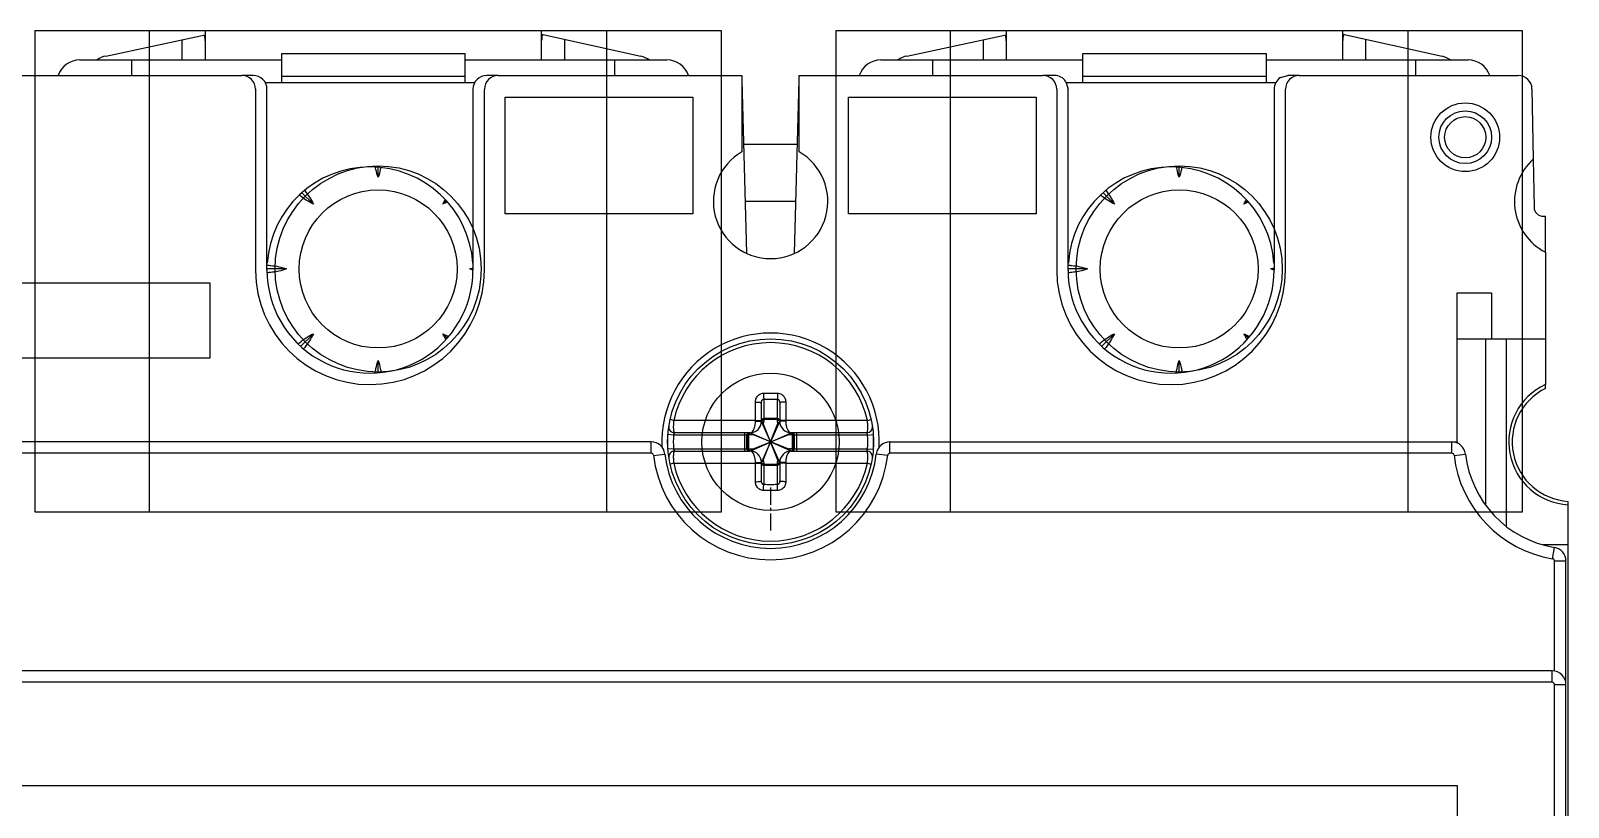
# Model space of a CAD drawing. Extents: x 0 to 607, y 0 to 244.
# Drawn here: x 212.1 to 279.2, y 170.1 to 204 of the extents above; entities that cross this region are included whole.
import ezdxf

# ---------------------------------------------------------------- set-up
doc = ezdxf.new("R2010")
doc.units = 0
doc.linetypes.add('AXES2', pattern=[1.125, 0.75, -0.125, 0.125, -0.125])
doc.layers.add('AXE', color=80, linetype='AXES2')

# ---------------------------------------------------------------- blocks, each defined once
blk = doc.blocks.new('grfgd')
for p, q in [((61468.977, -3247.981), (61473.317, -3247.052)), ((61473.317, -3246.878), (61473.317, -3248.153)), ((61488.017, -3246.878), (61473.317, -3246.878)), ((61488.017, -3248.153), (61488.017, -3246.878)), ((61488.017, -3247.031), (61492.358, -3247.992)), ((61503.977, -3247.981), (61508.317, -3247.052)), ((61508.317, -3246.878), (61508.317, -3248.153)), ((61523.017, -3246.878), (61508.317, -3246.878)), ((61523.017, -3248.153), (61523.017, -3246.878)), ((61523.017, -3247.031), (61527.358, -3247.992)), ((61472.317, -3248.153), (61472.317, -3247.266)), ((61489.017, -3247.252), (61489.017, -3248.153)), ((61507.317, -3248.153), (61507.317, -3247.266)), ((61524.017, -3247.252), (61524.017, -3248.153)), ((61467.842, -3248.153), (61476.667, -3248.153)), ((61470.116, -3248.828), (61470.116, -3248.153)), ((61476.667, -3249.137), (61476.667, -3247.878)), ((61476.667, -3247.878), (61484.667, -3247.878)), ((61484.667, -3247.878), (61484.667, -3249.137)), ((61484.667, -3248.153), (61493.492, -3248.153)), ((61491.217, -3248.828), (61491.217, -3248.153)), ((61502.842, -3248.153), (61511.667, -3248.153)), ((61505.116, -3248.828), (61505.116, -3248.153)), ((61511.667, -3249.137), (61511.667, -3247.878)), ((61511.667, -3247.878), (61519.667, -3247.878)), ((61519.667, -3247.878), (61519.667, -3249.137)), ((61519.667, -3248.153), (61528.492, -3248.153)), ((61526.217, -3248.828), (61526.217, -3248.153)), ((61464.27, -3248.828), (61474.92, -3248.828)), ((61475.418, -3248.828), (61474.92, -3248.828)), ((61475.941, -3249.137), (61485.094, -3249.137)), ((61484.667, -3248.878), (61476.667, -3248.878)), ((61486.12, -3248.828), (61485.618, -3248.828)), ((61486.12, -3248.828), (61496.77, -3248.828)), ((61496.77, -3248.828), (61496.77, -3252.163)), ((61496.77, -3249.051), (61496.968, -3256.595)), ((61499.072, -3256.596), (61499.27, -3249.037)), ((61499.27, -3252.163), (61499.27, -3248.828)), ((61499.27, -3248.828), (61509.92, -3248.828)), ((61510.418, -3248.828), (61509.92, -3248.828)), ((61510.923, -3249.104), (61511.018, -3249.428)), ((61510.932, -3249.137), (61520.095, -3249.137)), ((61519.667, -3248.878), (61511.667, -3248.878)), ((61520.294, -3248.923), (61520.618, -3248.828)), ((61521.12, -3248.828), (61520.618, -3248.828)), ((61521.12, -3248.828), (61530.686, -3248.828)), ((61475.518, -3249.419), (61475.518, -3257.34)), ((61476.018, -3257.328), (61476.018, -3249.428)), ((61485.018, -3249.428), (61485.018, -3257.328)), ((61485.518, -3257.311), (61485.518, -3249.438)), ((61486.42, -3254.879), (61486.42, -3249.779)), ((61486.42, -3249.779), (61494.62, -3249.779)), ((61494.62, -3249.779), (61494.62, -3254.879)), ((61501.42, -3254.879), (61501.42, -3249.779)), ((61501.42, -3249.779), (61509.62, -3249.779)), ((61509.62, -3249.779), (61509.62, -3254.879)), ((61510.52, -3249.428), (61510.52, -3257.329)), ((61511.018, -3257.328), (61511.018, -3249.428)), ((61520.018, -3249.428), (61520.018, -3257.328)), ((61520.52, -3257.329), (61520.52, -3249.428)), ((61531.286, -3249.418), (61531.339, -3252.479)), ((61496.843, -3251.828), (61499.197, -3251.828)), ((61531.339, -3252.479), (61531.376, -3254.585)), ((61480.873, -3253.276), (61480.873, -3252.839)), ((61515.873, -3253.276), (61515.873, -3252.839)), ((61478.043, -3254.448), (61477.544, -3253.949)), ((61483.703, -3254.448), (61483.851, -3254.301)), ((61499.131, -3254.328), (61496.908, -3254.328)), ((61513.043, -3254.448), (61512.544, -3253.949)), ((61518.703, -3254.448), (61518.851, -3254.301)), ((61494.62, -3254.879), (61486.42, -3254.879)), ((61509.62, -3254.879), (61501.42, -3254.879)), ((61531.776, -3254.979), (61531.87, -3254.979)), ((61531.87, -3256.547), (61531.87, -3254.979)), ((61531.87, -3256.547), (61531.87, -3262.33)), ((61452.52, -3257.879), (61473.52, -3257.879)), ((61473.52, -3257.879), (61473.52, -3261.179)), ((61476.871, -3257.278), (61476.018, -3257.278)), ((61484.876, -3257.278), (61485.018, -3257.278)), ((61511.871, -3257.278), (61511.018, -3257.278)), ((61519.876, -3257.278), (61520.018, -3257.278)), ((61528.02, -3264.828), (61528.02, -3258.328)), ((61528.02, -3258.328), (61529.52, -3258.328)), ((61529.52, -3258.328), (61529.52, -3260.328)), ((61478.043, -3260.108), (61477.495, -3260.656)), ((61483.894, -3260.299), (61483.703, -3260.108)), ((61513.043, -3260.108), (61512.495, -3260.656)), ((61518.894, -3260.299), (61518.703, -3260.108)), ((61528.02, -3260.328), (61531.87, -3260.328)), ((61529.27, -3267.611), (61529.27, -3260.328)), ((61530.171, -3268.526), (61530.171, -3260.328)), ((61473.52, -3261.179), (61452.52, -3261.179)), ((61480.873, -3261.808), (61480.873, -3261.28)), ((61515.873, -3261.808), (61515.873, -3261.28)), ((61531.87, -3262.499), (61531.87, -3262.33)), ((61497.62, -3263.929), (61497.62, -3263.125)), ((61497.72, -3262.963), (61497.72, -3263.885)), ((61498.32, -3263.885), (61498.32, -3262.963)), ((61498.42, -3263.125), (61498.42, -3263.929)), ((61493.789, -3263.893), (61493.626, -3263.857)), ((61497.357, -3263.929), (61497.62, -3263.929)), ((61498.32, -3263.814), (61497.72, -3263.814)), ((61498.32, -3263.856), (61497.72, -3263.856)), ((61498.683, -3263.929), (61498.42, -3263.929)), ((61502.251, -3263.893), (61502.414, -3263.857)), ((61493.531, -3265.147), (61493.531, -3264.512)), ((61493.781, -3264.529), (61493.531, -3264.512)), ((61497.075, -3264.529), (61493.781, -3264.529)), ((61497.12, -3264.429), (61493.82, -3264.429)), ((61496.89, -3265.229), (61496.89, -3264.429)), ((61496.986, -3265.129), (61496.986, -3264.529)), ((61497.008, -3264.529), (61497.008, -3265.129)), ((61497.06, -3264.529), (61497.06, -3265.129)), ((61497.153, -3265.215), (61498.887, -3264.444)), ((61498.887, -3265.215), (61497.153, -3264.444)), ((61497.223, -3265.148), (61498.816, -3264.511)), ((61498.816, -3265.148), (61497.224, -3264.511)), ((61497.635, -3265.697), (61498.405, -3263.962)), ((61498.405, -3265.697), (61497.635, -3263.962)), ((61497.701, -3265.626), (61498.339, -3264.033)), ((61498.339, -3265.626), (61497.701, -3264.033)), ((61502.22, -3264.429), (61498.92, -3264.429)), ((61502.259, -3264.529), (61498.965, -3264.529)), ((61498.98, -3265.129), (61498.98, -3264.529)), ((61499.032, -3265.129), (61499.032, -3264.529)), ((61499.054, -3264.529), (61499.054, -3265.129)), ((61499.15, -3264.429), (61499.15, -3265.229)), ((61502.259, -3264.529), (61502.509, -3264.512)), ((61502.509, -3264.512), (61502.509, -3265.147)), ((61492.804, -3264.828), (61433.02, -3264.828)), ((61492.804, -3265.328), (61492.804, -3264.828)), ((61493.781, -3265.129), (61493.531, -3265.147)), ((61493.781, -3265.129), (61497.075, -3265.129)), ((61493.82, -3265.229), (61497.12, -3265.229)), ((61498.92, -3265.229), (61502.22, -3265.229)), ((61498.965, -3265.129), (61502.259, -3265.129)), ((61502.259, -3265.129), (61502.509, -3265.147)), ((61503.236, -3265.328), (61503.236, -3264.828)), ((61503.236, -3264.828), (61528.02, -3264.828)), ((61527.784, -3265.328), (61527.784, -3264.828)), ((61528.02, -3264.828), (61528.02, -3264.877)), ((61492.804, -3265.328), (61433.256, -3265.328)), ((61492.904, -3265.417), (61493.4, -3265.36)), ((61493.789, -3265.765), (61493.626, -3265.801)), ((61497.357, -3265.729), (61497.62, -3265.729)), ((61497.62, -3266.533), (61497.62, -3265.729)), ((61497.72, -3265.774), (61497.72, -3266.696)), ((61497.72, -3265.802), (61498.32, -3265.802)), ((61497.72, -3265.844), (61498.32, -3265.844)), ((61498.32, -3266.696), (61498.32, -3265.774)), ((61498.42, -3265.729), (61498.42, -3266.533)), ((61498.683, -3265.729), (61498.42, -3265.729)), ((61502.251, -3265.765), (61502.414, -3265.801)), ((61503.136, -3265.417), (61502.64, -3265.36)), ((61527.784, -3265.328), (61503.236, -3265.328)), ((61527.884, -3265.417), (61528.38, -3265.36)), ((61532.87, -3267.574), (61532.87, -3267.426)), ((61532.87, -3356.228), (61532.87, -3267.574)), ((61532.87, -3269.328), (61531.776, -3269.328)), ((61532.186, -3269.931), (61532.267, -3269.437)), ((61532.27, -3270.029), (61532.77, -3270.029)), ((61532.27, -3274.837), (61532.27, -3270.029)), ((61532.77, -3356.228), (61532.77, -3270.029)), ((61532.17, -3274.828), (61428.87, -3274.828)), ((61532.17, -3275.328), (61428.87, -3275.328)), ((61532.17, -3275.328), (61532.17, -3274.828)), ((61532.27, -3275.428), (61532.77, -3275.428)), ((61532.27, -3306.528), (61532.27, -3275.428))]:
    blk.add_line(p, q)
for centre, radius in [((61528.37, -3251.528), 1.5), ((61528.37, -3251.528), 1.15), ((61528.37, -3251.528), 0.9), ((61480.873, -3257.278), 3.45), ((61515.873, -3257.278), 3.45), ((61498.02, -3264.829), 4.5)]:
    blk.add_circle(centre, radius)
for centre, radius, start, end in [((61467.842, -3249.153), 1, 90.0002, 161.02391), ((61469.192, -3248.958), 1, 102.43176, 126.38253), ((61492.142, -3248.969), 1, 54.67389, 77.51092), ((61493.492, -3249.153), 1, 18.98049, 90), ((61502.842, -3249.153), 1, 90.0002, 161.02391), ((61504.192, -3248.958), 1, 102.43176, 126.38253), ((61527.142, -3248.969), 1, 54.67389, 77.51092), ((61528.492, -3249.153), 1, 18.97416, 90), ((61474.92, -3249.428), 0.6, 359.98114, 89.98331), ((61475.418, -3249.428), 0.6, 0, 90.00824), ((61485.618, -3249.428), 0.6, 90.0054, 180.00013), ((61486.12, -3249.428), 0.6, 89.99982, 179.96993), ((61509.92, -3249.428), 0.6, 0.00071, 89.98913), ((61510.418, -3249.428), 0.6, 32.70312, 90.00994), ((61520.618, -3249.428), 0.6, 122.70424, 180.00015), ((61521.12, -3249.428), 0.6, 90.00249, 179.99879), ((61530.686, -3249.428), 0.6, 1.00019, 90.00276), ((61498.02, -3254.328), 2.5, 120.00058, 59.99937), ((61533.022, -3254.328), 2.5, 132.30668, 242.56785), ((61480.52, -3257.323), 4.5, 3.74006, 176.26125), ((61515.52, -3257.323), 4.5, 3.74006, 176.26125), ((61531.776, -3254.579), 0.4, 180.75189, 270), ((61480.516, -3257.329), 4.999, 180.13164, 0), ((61480.518, -3257.328), 4.5, 179.99616, 359.99999), ((61515.52, -3257.329), 5, 180.00016, 359.99973), ((61515.518, -3257.328), 4.5, 179.99616, 359.99997), ((61498.02, -3264.829), 4.75, 357.13354, 182.86632), ((61498.02, -3264.829), 4.333, 12.47309, 167.52691), ((61533.02, -3264.828), 2.75, 114.71988, 266.87335), ((61533.02, -3264.831), 2.6, 116.25857, 266.68633), ((61497.12, -3263.929), 0.5, 270, 0), ((61498.92, -3263.929), 0.5, 180, 270), ((61493.82, -3264.179), 0.25, 171.20259, 270), ((61498.02, -3264.829), 4.25, 175.95223, 184.04777), ((61502.22, -3264.179), 0.25, 269.99996, 8.79727), ((61498.02, -3264.829), 4.25, 355.95223, 4.04777), ((61492.804, -3265.428), 0.6, 6.56243, 90), ((61493.82, -3265.479), 0.25, 89.99996, 188.79727), ((61497.12, -3265.729), 0.5, 0, 90), ((61498.92, -3265.729), 0.5, 90, 180), ((61502.22, -3265.479), 0.25, 351.20259, 90), ((61503.236, -3265.428), 0.6, 90, 173.43757), ((61527.784, -3265.428), 0.6, 6.53741, 90), ((61492.804, -3265.428), 0.1, 6.56243, 90), ((61498.02, -3264.828), 5.15, 186.56243, 353.43757), ((61498.02, -3264.828), 4.65, 186.56243, 353.43757), ((61498.02, -3264.829), 4.333, 192.47309, 347.52691), ((61503.236, -3265.428), 0.1, 90, 173.43757), ((61527.784, -3265.428), 0.1, 6.53741, 90), ((61533.02, -3264.828), 5.17, 186.53741, 260.7182), ((61533.02, -3264.828), 4.67, 186.53741, 260.7182), ((61532.17, -3270.029), 0.1, 0, 80.7182), ((61532.17, -3270.029), 0.6, 0, 80.7182), ((61532.17, -3275.428), 0.6, 0, 90), ((61532.17, -3275.428), 0.1, 0, 90)]:
    blk.add_arc(centre, radius, start, end)
for points, knots in [([(61473.316, -3247.315), (61473.315, -3247.301), (61473.314, -3247.246), (61473.308, -3247.16), (61473.294, -3247.088), (61473.282, -3247.059)], [0, 0, 0, 0, 0.0438197, 0.1644144, 0.2594884, 0.2594884, 0.2594884, 0.2594884]), ([(61488.059, -3247.04), (61488.045, -3247.069), (61488.027, -3247.141), (61488.021, -3247.228), (61488.019, -3247.284), (61488.018, -3247.299)], [0, 0, 0, 0, 0.0961682, 0.2178848, 0.2637484, 0.2637484, 0.2637484, 0.2637484]), ([(61508.316, -3247.315), (61508.315, -3247.301), (61508.314, -3247.246), (61508.308, -3247.16), (61508.294, -3247.088), (61508.282, -3247.059)], [0, 0, 0, 0, 0.0438197, 0.1644144, 0.2594884, 0.2594884, 0.2594884, 0.2594884]), ([(61523.059, -3247.04), (61523.045, -3247.069), (61523.027, -3247.141), (61523.021, -3247.228), (61523.019, -3247.284), (61523.018, -3247.299)], [0, 0, 0, 0, 0.0961682, 0.2178848, 0.2637484, 0.2637484, 0.2637484, 0.2637484]), ([(61480.873, -3253.276), (61480.834, -3253.166), (61480.792, -3253.017), (61480.762, -3252.867), (61480.756, -3252.831)], [0, 0, 0, 0, 0.3517872, 0.4604298, 0.4604298, 0.4604298, 0.4604298]), ([(61480.988, -3252.85), (61480.982, -3252.88), (61480.953, -3253.024), (61480.913, -3253.166), (61480.873, -3253.276)], [0, 0, 0, 0, 0.0895923, 0.4410704, 0.4410704, 0.4410704, 0.4410704]), ([(61515.873, -3253.276), (61515.834, -3253.166), (61515.792, -3253.017), (61515.762, -3252.867), (61515.756, -3252.831)], [0, 0, 0, 0, 0.3517872, 0.4604295, 0.4604295, 0.4604295, 0.4604295]), ([(61515.988, -3252.85), (61515.982, -3252.88), (61515.953, -3253.024), (61515.913, -3253.166), (61515.873, -3253.276)], [0, 0, 0, 0, 0.0895915, 0.4410697, 0.4410697, 0.4410697, 0.4410697]), ([(61477.662, -3253.851), (61477.663, -3253.852), (61477.738, -3253.945), (61477.878, -3254.137), (61477.993, -3254.343), (61478.043, -3254.448)], [0, 0, 0, 0, 0.0045065, 0.3586012, 0.710078, 0.710078, 0.710078, 0.710078]), ([(61512.662, -3253.851), (61512.663, -3253.852), (61512.738, -3253.945), (61512.878, -3254.137), (61512.993, -3254.343), (61513.043, -3254.448)], [0, 0, 0, 0, 0.0045113, 0.358606, 0.7100828, 0.7100828, 0.7100828, 0.7100828]), ([(61478.043, -3254.448), (61477.938, -3254.398), (61477.732, -3254.283), (61477.541, -3254.144), (61477.449, -3254.07)], [0, 0, 0, 0, 0.3517858, 0.7058983, 0.7058983, 0.7058983, 0.7058983]), ([(61513.043, -3254.448), (61512.938, -3254.398), (61512.732, -3254.283), (61512.541, -3254.144), (61512.449, -3254.07)], [0, 0, 0, 0, 0.3517858, 0.7058983, 0.7058983, 0.7058983, 0.7058983]), ([(61476.027, -3257.113), (61476.079, -3257.116), (61476.249, -3257.13), (61476.534, -3257.175), (61476.761, -3257.239), (61476.871, -3257.278)], [0, 0, 0, 0, 0.1570777, 0.5112159, 0.8626801, 0.8626801, 0.8626801, 0.8626801]), ([(61511.027, -3257.113), (61511.079, -3257.116), (61511.249, -3257.13), (61511.534, -3257.175), (61511.761, -3257.239), (61511.871, -3257.278)], [0, 0, 0, 0, 0.1570853, 0.5112235, 0.8626877, 0.8626877, 0.8626877, 0.8626877]), ([(61476.301, -3257.416), (61476.262, -3257.422), (61476.169, -3257.433), (61476.077, -3257.441), (61476.023, -3257.444)], [0, 0, 0, 0, 0.1183966, 0.2788306, 0.2788306, 0.2788306, 0.2788306]), ([(61476.871, -3257.278), (61476.761, -3257.318), (61476.572, -3257.371), (61476.379, -3257.405), (61476.301, -3257.416)], [0, 0, 0, 0, 0.3517663, 0.5876535, 0.5876535, 0.5876535, 0.5876535]), ([(61511.301, -3257.416), (61511.262, -3257.422), (61511.169, -3257.433), (61511.077, -3257.441), (61511.023, -3257.444)], [0, 0, 0, 0, 0.1183966, 0.2788382, 0.2788382, 0.2788382, 0.2788382]), ([(61511.871, -3257.278), (61511.761, -3257.318), (61511.572, -3257.371), (61511.379, -3257.405), (61511.301, -3257.416)], [0, 0, 0, 0, 0.3517663, 0.5876535, 0.5876535, 0.5876535, 0.5876535]), ([(61477.449, -3260.487), (61477.541, -3260.412), (61477.732, -3260.274), (61477.938, -3260.159), (61478.043, -3260.108)], [0, 0, 0, 0, 0.3540916, 0.705559, 0.705559, 0.705559, 0.705559]), ([(61478.043, -3260.108), (61477.993, -3260.214), (61477.878, -3260.42), (61477.725, -3260.631), (61477.634, -3260.741), (61477.618, -3260.76)], [0, 0, 0, 0, 0.3517865, 0.7058999, 0.7798625, 0.7798625, 0.7798625, 0.7798625]), ([(61512.449, -3260.487), (61512.541, -3260.412), (61512.732, -3260.274), (61512.938, -3260.159), (61513.043, -3260.108)], [0, 0, 0, 0, 0.3540916, 0.705559, 0.705559, 0.705559, 0.705559]), ([(61513.043, -3260.108), (61512.993, -3260.214), (61512.878, -3260.42), (61512.725, -3260.631), (61512.634, -3260.741), (61512.618, -3260.76)], [0, 0, 0, 0, 0.3517865, 0.7058999, 0.7798673, 0.7798673, 0.7798673, 0.7798673]), ([(61480.74, -3261.818), (61480.75, -3261.751), (61480.784, -3261.569), (61480.834, -3261.391), (61480.873, -3261.28)], [0, 0, 0, 0, 0.2027951, 0.5542724, 0.5542724, 0.5542724, 0.5542724]), ([(61480.873, -3261.28), (61480.913, -3261.391), (61480.961, -3261.563), (61480.994, -3261.738), (61481.004, -3261.798)], [0, 0, 0, 0, 0.3517875, 0.5344234, 0.5344234, 0.5344234, 0.5344234]), ([(61515.74, -3261.818), (61515.75, -3261.751), (61515.784, -3261.569), (61515.834, -3261.391), (61515.873, -3261.28)], [0, 0, 0, 0, 0.2027948, 0.554272, 0.554272, 0.554272, 0.554272]), ([(61515.873, -3261.28), (61515.913, -3261.391), (61515.961, -3261.563), (61515.994, -3261.738), (61516.004, -3261.798)], [0, 0, 0, 0, 0.3517875, 0.5344224, 0.5344224, 0.5344224, 0.5344224]), ([(61497.357, -3263.092), (61497.357, -3263.069), (61497.361, -3263.021), (61497.381, -3262.948), (61497.417, -3262.873), (61497.472, -3262.804), (61497.545, -3262.749), (61497.627, -3262.714), (61497.686, -3262.706), (61497.714, -3262.706)], [0, 0, 0, 0, 0.0686055, 0.1439426, 0.226554, 0.3151503, 0.4062368, 0.4967444, 0.5814957, 0.5814957, 0.5814957, 0.5814957]), ([(61497.357, -3263.092), (61497.39, -3263.092), (61497.451, -3263.093), (61497.536, -3263.099), (61497.583, -3263.108), (61497.62, -3263.117), (61497.62, -3263.125)], [0, 0, 0, 0, 0.0995172, 0.1852358, 0.2437846, 0.2679334, 0.2679334, 0.2679334, 0.2679334]), ([(61497.357, -3263.893), (61497.357, -3263.812), (61497.357, -3263.641), (61497.357, -3263.373), (61497.357, -3263.188), (61497.357, -3263.092)], [0, 0, 0, 0, 0.2451334, 0.5135022, 0.8014853, 0.8014853, 0.8014853, 0.8014853]), ([(61497.62, -3263.125), (61497.62, -3263.116), (61497.621, -3263.096), (61497.626, -3263.066), (61497.636, -3263.035), (61497.651, -3263.007), (61497.671, -3262.983), (61497.695, -3262.967), (61497.712, -3262.963), (61497.72, -3262.963)], [0, 0, 0, 0, 0.0284303, 0.0592124, 0.0918038, 0.1246929, 0.1556434, 0.1834244, 0.2075979, 0.2075979, 0.2075979, 0.2075979]), ([(61497.714, -3262.706), (61497.782, -3262.705), (61497.918, -3262.704), (61498.121, -3262.704), (61498.258, -3262.705), (61498.326, -3262.706)], [0, 0, 0, 0, 0.2025636, 0.4076196, 0.6117272, 0.6117272, 0.6117272, 0.6117272]), ([(61497.714, -3262.706), (61497.714, -3262.739), (61497.715, -3262.803), (61497.717, -3262.888), (61497.719, -3262.941), (61497.72, -3262.963)], [0, 0, 0, 0, 0.1001381, 0.1907363, 0.2572488, 0.2572488, 0.2572488, 0.2572488]), ([(61497.72, -3262.963), (61497.786, -3262.962), (61497.919, -3262.961), (61498.119, -3262.961), (61498.253, -3262.962), (61498.32, -3262.963)], [0, 0, 0, 0, 0.1989894, 0.3995198, 0.6000139, 0.6000139, 0.6000139, 0.6000139]), ([(61498.326, -3262.706), (61498.326, -3262.739), (61498.325, -3262.803), (61498.323, -3262.888), (61498.321, -3262.941), (61498.32, -3262.963)], [0, 0, 0, 0, 0.1001378, 0.190736, 0.257248, 0.257248, 0.257248, 0.257248]), ([(61498.32, -3262.963), (61498.328, -3262.963), (61498.345, -3262.967), (61498.368, -3262.983), (61498.388, -3263.006), (61498.403, -3263.035), (61498.413, -3263.066), (61498.419, -3263.096), (61498.42, -3263.116), (61498.42, -3263.125)], [0, 0, 0, 0, 0.0240864, 0.0517359, 0.0826458, 0.1155786, 0.1482428, 0.1791, 0.2075994, 0.2075994, 0.2075994, 0.2075994]), ([(61498.326, -3262.706), (61498.354, -3262.706), (61498.412, -3262.714), (61498.495, -3262.749), (61498.567, -3262.804), (61498.622, -3262.873), (61498.659, -3262.947), (61498.679, -3263.021), (61498.683, -3263.069), (61498.683, -3263.092)], [0, 0, 0, 0, 0.0844544, 0.1745763, 0.2656171, 0.3543791, 0.4371975, 0.5127248, 0.5814975, 0.5814975, 0.5814975, 0.5814975]), ([(61498.683, -3263.092), (61498.649, -3263.092), (61498.589, -3263.093), (61498.504, -3263.099), (61498.457, -3263.108), (61498.42, -3263.117), (61498.42, -3263.125)], [0, 0, 0, 0, 0.0995172, 0.1852358, 0.2437845, 0.2679333, 0.2679333, 0.2679333, 0.2679333]), ([(61498.683, -3263.092), (61498.683, -3263.189), (61498.683, -3263.376), (61498.683, -3263.643), (61498.683, -3263.813), (61498.683, -3263.893)], [0, 0, 0, 0, 0.2923982, 0.5595968, 0.8014853, 0.8014853, 0.8014853, 0.8014853]), ([(61493.789, -3263.893), (61493.785, -3263.927), (61493.778, -3263.996), (61493.771, -3264.1), (61493.769, -3264.202), (61493.773, -3264.293), (61493.784, -3264.364), (61493.794, -3264.409), (61493.812, -3264.429), (61493.82, -3264.429)], [0, 0, 0, 0, 0.1011592, 0.2076643, 0.3132474, 0.407516, 0.4809532, 0.526858, 0.54949, 0.54949, 0.54949, 0.54949]), ([(61497.357, -3263.893), (61497.262, -3263.893), (61497.068, -3263.893), (61496.764, -3263.893), (61496.434, -3263.893), (61496.071, -3263.893), (61495.676, -3263.893), (61495.249, -3263.893), (61494.791, -3263.893), (61494.3, -3263.893), (61493.963, -3263.893), (61493.789, -3263.893)], [0, 0, 0, 0, 0.284634, 0.583745, 0.912593, 1.274918, 1.670146, 2.09758, 2.55637, 3.046106, 3.56801, 3.56801, 3.56801, 3.56801]), ([(61497.12, -3264.429), (61497.149, -3264.429), (61497.212, -3264.401), (61497.277, -3264.312), (61497.324, -3264.196), (61497.351, -3264.065), (61497.357, -3263.974), (61497.357, -3263.929)], [0, 0, 0, 0, 0.0857154, 0.1935589, 0.3219294, 0.4600473, 0.5939554, 0.5939554, 0.5939554, 0.5939554]), ([(61497.357, -3263.929), (61497.357, -3263.923), (61497.357, -3263.911), (61497.357, -3263.899), (61497.357, -3263.893)], [0, 0, 0, 0, 0.01817785, 0.03583874, 0.03583874, 0.03583874, 0.03583874]), ([(61497.457, -3263.895), (61497.485, -3263.895), (61497.538, -3263.895), (61497.58, -3263.905), (61497.62, -3263.904), (61497.62, -3263.911)], [0, 0, 0, 0, 0.08551, 0.1433196, 0.1647829, 0.1647829, 0.1647829, 0.1647829]), ([(61497.62, -3263.901), (61497.62, -3263.892), (61497.636, -3263.872), (61497.662, -3263.864), (61497.68, -3263.86), (61497.686, -3263.859)], [0, 0, 0, 0, 0.02606706, 0.06616314, 0.08229636, 0.08229636, 0.08229636, 0.08229636]), ([(61497.62, -3263.929), (61497.62, -3263.921), (61497.636, -3263.901), (61497.662, -3263.892), (61497.68, -3263.888), (61497.686, -3263.887)], [0, 0, 0, 0, 0.026066, 0.06616128, 0.0822948, 0.0822948, 0.0822948, 0.0822948]), ([(61497.655, -3263.835), (61497.66, -3263.831), (61497.67, -3263.826), (61497.68, -3263.821), (61497.686, -3263.82)], [0, 0, 0, 0, 0.01681323, 0.03392807, 0.03392807, 0.03392807, 0.03392807]), ([(61497.72, -3263.885), (61497.72, -3263.91), (61497.717, -3263.96), (61497.708, -3264.009), (61497.701, -3264.033)], [0, 0, 0, 0, 0.0754848, 0.149718, 0.149718, 0.149718, 0.149718]), ([(61498.339, -3264.033), (61498.332, -3264.009), (61498.323, -3263.96), (61498.32, -3263.91), (61498.32, -3263.885)], [0, 0, 0, 0, 0.0742087, 0.149722, 0.149722, 0.149722, 0.149722]), ([(61498.42, -3263.901), (61498.42, -3263.892), (61498.404, -3263.872), (61498.378, -3263.864), (61498.36, -3263.86), (61498.354, -3263.859)], [0, 0, 0, 0, 0.02575795, 0.06597454, 0.08217417, 0.08217417, 0.08217417, 0.08217417]), ([(61498.42, -3263.929), (61498.42, -3263.921), (61498.404, -3263.901), (61498.378, -3263.892), (61498.359, -3263.888), (61498.354, -3263.887)], [0, 0, 0, 0, 0.02606707, 0.06616314, 0.08229636, 0.08229636, 0.08229636, 0.08229636]), ([(61498.583, -3263.895), (61498.555, -3263.895), (61498.502, -3263.895), (61498.46, -3263.905), (61498.42, -3263.904), (61498.42, -3263.911)], [0, 0, 0, 0, 0.0855099, 0.1433196, 0.1647829, 0.1647829, 0.1647829, 0.1647829]), ([(61502.251, -3263.893), (61502.077, -3263.893), (61501.739, -3263.893), (61501.249, -3263.893), (61500.791, -3263.893), (61500.363, -3263.893), (61499.968, -3263.893), (61499.606, -3263.893), (61499.276, -3263.893), (61498.972, -3263.893), (61498.778, -3263.893), (61498.683, -3263.893)], [0, 0, 0, 0, 0.521932, 1.011689, 1.470493, 1.89794, 2.293184, 2.655521, 2.984393, 3.283507, 3.56801, 3.56801, 3.56801, 3.56801]), ([(61498.683, -3263.893), (61498.683, -3263.899), (61498.683, -3263.911), (61498.683, -3263.923), (61498.683, -3263.929)], [0, 0, 0, 0, 0.01766099, 0.03583874, 0.03583874, 0.03583874, 0.03583874]), ([(61498.683, -3263.929), (61498.683, -3263.974), (61498.688, -3264.065), (61498.716, -3264.196), (61498.763, -3264.312), (61498.828, -3264.401), (61498.891, -3264.429), (61498.92, -3264.429)], [0, 0, 0, 0, 0.1339076, 0.2720257, 0.4003964, 0.5082394, 0.5939557, 0.5939557, 0.5939557, 0.5939557]), ([(61502.22, -3264.429), (61502.228, -3264.429), (61502.246, -3264.409), (61502.256, -3264.364), (61502.267, -3264.293), (61502.27, -3264.202), (61502.269, -3264.1), (61502.262, -3263.996), (61502.255, -3263.927), (61502.251, -3263.893)], [0, 0, 0, 0, 0.022622, 0.0685253, 0.1419848, 0.236287, 0.3418926, 0.4483892, 0.5494906, 0.5494906, 0.5494906, 0.5494906]), ([(61493.82, -3264.429), (61493.817, -3264.435), (61493.81, -3264.448), (61493.8, -3264.471), (61493.789, -3264.499), (61493.783, -3264.519), (61493.781, -3264.529)], [0, 0, 0, 0, 0.0187148, 0.0440151, 0.0759374, 0.1077522, 0.1077522, 0.1077522, 0.1077522]), ([(61497.05, -3264.435), (61497.045, -3264.437), (61497.024, -3264.447), (61497.003, -3264.469), (61496.994, -3264.49), (61496.992, -3264.495)], [0, 0, 0, 0, 0.01694014, 0.06782964, 0.08515314, 0.08515314, 0.08515314, 0.08515314]), ([(61497.043, -3264.453), (61497.034, -3264.46), (61497.023, -3264.474), (61497.016, -3264.49), (61497.014, -3264.495)], [0, 0, 0, 0, 0.03424847, 0.05157209, 0.05157209, 0.05157209, 0.05157209]), ([(61497.105, -3264.429), (61497.088, -3264.429), (61497.065, -3264.436), (61497.047, -3264.449), (61497.043, -3264.453)], [0, 0, 0, 0, 0.05012009, 0.06715642, 0.06715642, 0.06715642, 0.06715642]), ([(61497.105, -3264.429), (61497.096, -3264.429), (61497.076, -3264.445), (61497.068, -3264.471), (61497.064, -3264.49), (61497.063, -3264.495)], [0, 0, 0, 0, 0.02574366, 0.06591584, 0.08212123, 0.08212123, 0.08212123, 0.08212123]), ([(61497.224, -3264.511), (61497.2, -3264.517), (61497.15, -3264.526), (61497.1, -3264.529), (61497.075, -3264.529)], [0, 0, 0, 0, 0.0741826, 0.1497294, 0.1497294, 0.1497294, 0.1497294]), ([(61497.12, -3264.429), (61497.111, -3264.429), (61497.091, -3264.445), (61497.083, -3264.471), (61497.079, -3264.49), (61497.078, -3264.495)], [0, 0, 0, 0, 0.02606706, 0.06616314, 0.08229637, 0.08229637, 0.08229637, 0.08229637]), ([(61497.153, -3264.444), (61497.15, -3264.448), (61497.149, -3264.46), (61497.156, -3264.468), (61497.16, -3264.473)], [0, 0, 0, 0, 0.01414468, 0.03141043, 0.03141043, 0.03141043, 0.03141043]), ([(61497.223, -3264.419), (61497.216, -3264.42), (61497.202, -3264.423), (61497.182, -3264.428), (61497.165, -3264.434), (61497.156, -3264.44), (61497.153, -3264.444)], [0, 0, 0, 0, 0.02223724, 0.04269836, 0.06092843, 0.07550805, 0.07550805, 0.07550805, 0.07550805]), ([(61497.16, -3264.473), (61497.165, -3264.478), (61497.177, -3264.487), (61497.19, -3264.495), (61497.198, -3264.499)], [0, 0, 0, 0, 0.02119907, 0.04643886, 0.04643886, 0.04643886, 0.04643886]), ([(61497.609, -3264.032), (61497.611, -3264.025), (61497.614, -3264.011), (61497.619, -3263.991), (61497.625, -3263.975), (61497.631, -3263.965), (61497.635, -3263.962)], [0, 0, 0, 0, 0.02227813, 0.04272751, 0.06093428, 0.07551171, 0.07551171, 0.07551171, 0.07551171]), ([(61497.701, -3264.033), (61497.698, -3264.024), (61497.691, -3264.008), (61497.678, -3263.986), (61497.665, -3263.97), (61497.652, -3263.959), (61497.642, -3263.959), (61497.639, -3263.96)], [0, 0, 0, 0, 0.0283478, 0.0532815, 0.0748872, 0.0920764, 0.1014859, 0.1014859, 0.1014859, 0.1014859]), ([(61498.405, -3263.962), (61498.402, -3263.959), (61498.39, -3263.958), (61498.375, -3263.97), (61498.366, -3263.982), (61498.36, -3263.99), (61498.359, -3263.992)], [0, 0, 0, 0, 0.01414489, 0.0314115, 0.05261127, 0.06060314, 0.06060314, 0.06060314, 0.06060314]), ([(61498.431, -3264.032), (61498.429, -3264.025), (61498.426, -3264.011), (61498.421, -3263.991), (61498.415, -3263.975), (61498.409, -3263.965), (61498.405, -3263.962)], [0, 0, 0, 0, 0.02223904, 0.04270095, 0.06093086, 0.07551201, 0.07551201, 0.07551201, 0.07551201]), ([(61498.816, -3264.511), (61498.825, -3264.507), (61498.841, -3264.5), (61498.863, -3264.487), (61498.88, -3264.474), (61498.89, -3264.461), (61498.89, -3264.452), (61498.889, -3264.448)], [0, 0, 0, 0, 0.0283477, 0.0532806, 0.0748854, 0.0920738, 0.1014832, 0.1014832, 0.1014832, 0.1014832]), ([(61498.965, -3264.529), (61498.94, -3264.529), (61498.89, -3264.526), (61498.84, -3264.517), (61498.816, -3264.511)], [0, 0, 0, 0, 0.0755715, 0.1497317, 0.1497317, 0.1497317, 0.1497317]), ([(61498.817, -3264.419), (61498.824, -3264.42), (61498.838, -3264.423), (61498.858, -3264.428), (61498.874, -3264.434), (61498.884, -3264.44), (61498.887, -3264.444)], [0, 0, 0, 0, 0.02227705, 0.04272547, 0.06093149, 0.07550845, 0.07550845, 0.07550845, 0.07550845]), ([(61498.92, -3264.429), (61498.929, -3264.429), (61498.949, -3264.445), (61498.957, -3264.471), (61498.961, -3264.49), (61498.962, -3264.495)], [0, 0, 0, 0, 0.02606593, 0.06616117, 0.08229471, 0.08229471, 0.08229471, 0.08229471]), ([(61498.935, -3264.429), (61498.952, -3264.429), (61498.974, -3264.436), (61498.992, -3264.449), (61498.997, -3264.452)], [0, 0, 0, 0, 0.04960304, 0.06665907, 0.06665907, 0.06665907, 0.06665907]), ([(61498.935, -3264.429), (61498.944, -3264.429), (61498.964, -3264.445), (61498.972, -3264.471), (61498.976, -3264.49), (61498.977, -3264.495)], [0, 0, 0, 0, 0.02606706, 0.06616314, 0.08229637, 0.08229637, 0.08229637, 0.08229637]), ([(61499.005, -3264.443), (61499.02, -3264.451), (61499.037, -3264.469), (61499.046, -3264.49), (61499.048, -3264.495)], [0, 0, 0, 0, 0.05088955, 0.06821317, 0.06821317, 0.06821317, 0.06821317]), ([(61499.009, -3264.465), (61499.012, -3264.469), (61499.019, -3264.479), (61499.024, -3264.489), (61499.026, -3264.495)], [0, 0, 0, 0, 0.01735271, 0.03476827, 0.03476827, 0.03476827, 0.03476827]), ([(61502.259, -3264.529), (61502.257, -3264.519), (61502.251, -3264.499), (61502.24, -3264.471), (61502.23, -3264.448), (61502.223, -3264.435), (61502.22, -3264.429)], [0, 0, 0, 0, 0.0318147, 0.0637371, 0.0890374, 0.1077522, 0.1077522, 0.1077522, 0.1077522]), ([(61493.82, -3265.229), (61493.812, -3265.229), (61493.794, -3265.249), (61493.784, -3265.294), (61493.773, -3265.366), (61493.769, -3265.456), (61493.771, -3265.559), (61493.778, -3265.663), (61493.785, -3265.732), (61493.789, -3265.765)], [0, 0, 0, 0, 0.022622, 0.0685253, 0.1419848, 0.236287, 0.3418926, 0.4483892, 0.5494906, 0.5494906, 0.5494906, 0.5494906]), ([(61493.781, -3265.129), (61493.783, -3265.14), (61493.789, -3265.16), (61493.8, -3265.188), (61493.81, -3265.211), (61493.817, -3265.224), (61493.82, -3265.229)], [0, 0, 0, 0, 0.0318147, 0.0637371, 0.0890374, 0.1077522, 0.1077522, 0.1077522, 0.1077522]), ([(61497.035, -3265.216), (61497.02, -3265.207), (61497.003, -3265.19), (61496.994, -3265.169), (61496.992, -3265.164)], [0, 0, 0, 0, 0.05088955, 0.06821317, 0.06821317, 0.06821317, 0.06821317]), ([(61497.031, -3265.194), (61497.028, -3265.189), (61497.021, -3265.18), (61497.016, -3265.169), (61497.014, -3265.164)], [0, 0, 0, 0, 0.01735271, 0.03476827, 0.03476827, 0.03476827, 0.03476827]), ([(61497.105, -3265.229), (61497.088, -3265.229), (61497.066, -3265.223), (61497.048, -3265.21), (61497.043, -3265.206)], [0, 0, 0, 0, 0.04960304, 0.06665908, 0.06665908, 0.06665908, 0.06665908]), ([(61497.105, -3265.229), (61497.096, -3265.229), (61497.076, -3265.213), (61497.068, -3265.187), (61497.064, -3265.169), (61497.063, -3265.164)], [0, 0, 0, 0, 0.02606707, 0.06616314, 0.08229637, 0.08229637, 0.08229637, 0.08229637]), ([(61497.075, -3265.129), (61497.1, -3265.129), (61497.15, -3265.132), (61497.2, -3265.142), (61497.224, -3265.148)], [0, 0, 0, 0, 0.0755715, 0.1497317, 0.1497317, 0.1497317, 0.1497317]), ([(61497.12, -3265.229), (61497.111, -3265.229), (61497.091, -3265.213), (61497.083, -3265.187), (61497.079, -3265.169), (61497.078, -3265.164)], [0, 0, 0, 0, 0.02606593, 0.06616117, 0.0822947, 0.0822947, 0.0822947, 0.0822947]), ([(61497.357, -3265.729), (61497.357, -3265.685), (61497.351, -3265.594), (61497.324, -3265.463), (61497.277, -3265.346), (61497.212, -3265.258), (61497.149, -3265.229), (61497.12, -3265.229)], [0, 0, 0, 0, 0.1339076, 0.2720257, 0.4003964, 0.5082394, 0.5939557, 0.5939557, 0.5939557, 0.5939557]), ([(61497.223, -3265.148), (61497.215, -3265.151), (61497.198, -3265.159), (61497.177, -3265.171), (61497.16, -3265.184), (61497.15, -3265.198), (61497.15, -3265.207), (61497.151, -3265.21)], [0, 0, 0, 0, 0.0283477, 0.0532806, 0.0748854, 0.0920739, 0.1014832, 0.1014832, 0.1014832, 0.1014832]), ([(61497.223, -3265.24), (61497.216, -3265.239), (61497.202, -3265.235), (61497.182, -3265.23), (61497.165, -3265.225), (61497.156, -3265.219), (61497.153, -3265.215)], [0, 0, 0, 0, 0.02227705, 0.04272547, 0.06093149, 0.07550845, 0.07550845, 0.07550845, 0.07550845]), ([(61498.92, -3265.229), (61498.891, -3265.229), (61498.828, -3265.258), (61498.763, -3265.346), (61498.716, -3265.463), (61498.688, -3265.594), (61498.683, -3265.685), (61498.683, -3265.729)], [0, 0, 0, 0, 0.0857154, 0.1935589, 0.3219294, 0.4600473, 0.5939553, 0.5939553, 0.5939553, 0.5939553]), ([(61498.965, -3265.129), (61498.94, -3265.129), (61498.89, -3265.132), (61498.84, -3265.142), (61498.816, -3265.148)], [0, 0, 0, 0, 0.0753321, 0.1496914, 0.1496914, 0.1496914, 0.1496914]), ([(61498.817, -3265.24), (61498.824, -3265.239), (61498.838, -3265.236), (61498.858, -3265.23), (61498.874, -3265.225), (61498.884, -3265.219), (61498.887, -3265.215)], [0, 0, 0, 0, 0.02221081, 0.04255589, 0.06104521, 0.0755154, 0.0755154, 0.0755154, 0.0755154]), ([(61498.88, -3265.186), (61498.876, -3265.181), (61498.864, -3265.171), (61498.85, -3265.164), (61498.843, -3265.16)], [0, 0, 0, 0, 0.02091191, 0.04607775, 0.04607775, 0.04607775, 0.04607775]), ([(61498.887, -3265.215), (61498.89, -3265.211), (61498.891, -3265.199), (61498.884, -3265.19), (61498.88, -3265.186)], [0, 0, 0, 0, 0.01458251, 0.03123653, 0.03123653, 0.03123653, 0.03123653]), ([(61498.965, -3265.129), (61498.965, -3265.146), (61498.961, -3265.176), (61498.949, -3265.211), (61498.933, -3265.225), (61498.928, -3265.228)], [0, 0, 0, 0, 0.050359, 0.0904545, 0.1092398, 0.1092398, 0.1092398, 0.1092398]), ([(61498.98, -3265.129), (61498.98, -3265.146), (61498.976, -3265.176), (61498.964, -3265.211), (61498.949, -3265.225), (61498.943, -3265.228)], [0, 0, 0, 0, 0.0503577, 0.0904538, 0.1092396, 0.1092396, 0.1092396, 0.1092396]), ([(61499.032, -3265.129), (61499.032, -3265.147), (61499.023, -3265.182), (61498.99, -3265.216), (61498.962, -3265.226), (61498.952, -3265.228)], [0, 0, 0, 0, 0.0519316, 0.1030547, 0.1364663, 0.1364663, 0.1364663, 0.1364663]), ([(61499.054, -3265.129), (61499.054, -3265.147), (61499.045, -3265.181), (61499.008, -3265.22), (61498.974, -3265.229), (61498.957, -3265.229)], [0, 0, 0, 0, 0.0516475, 0.1025371, 0.1526572, 0.1526572, 0.1526572, 0.1526572]), ([(61502.22, -3265.229), (61502.223, -3265.224), (61502.229, -3265.211), (61502.24, -3265.189), (61502.251, -3265.161), (61502.257, -3265.14), (61502.259, -3265.129)], [0, 0, 0, 0, 0.0178792, 0.0426, 0.0748566, 0.1077504, 0.1077504, 0.1077504, 0.1077504]), ([(61502.251, -3265.765), (61502.255, -3265.732), (61502.262, -3265.663), (61502.269, -3265.559), (61502.27, -3265.456), (61502.267, -3265.366), (61502.256, -3265.294), (61502.246, -3265.249), (61502.228, -3265.229), (61502.22, -3265.229)], [0, 0, 0, 0, 0.1011592, 0.2076643, 0.3132474, 0.407516, 0.4809532, 0.526858, 0.54949, 0.54949, 0.54949, 0.54949]), ([(61493.789, -3265.765), (61493.963, -3265.765), (61494.3, -3265.765), (61494.791, -3265.765), (61495.249, -3265.765), (61495.676, -3265.765), (61496.071, -3265.765), (61496.434, -3265.765), (61496.764, -3265.765), (61497.068, -3265.765), (61497.262, -3265.765), (61497.357, -3265.765)], [0, 0, 0, 0, 0.521932, 1.011689, 1.470493, 1.89794, 2.293184, 2.655521, 2.984393, 3.283507, 3.56801, 3.56801, 3.56801, 3.56801]), ([(61497.357, -3265.765), (61497.357, -3265.759), (61497.357, -3265.747), (61497.357, -3265.735), (61497.357, -3265.729)], [0, 0, 0, 0, 0.01766099, 0.03583874, 0.03583874, 0.03583874, 0.03583874]), ([(61497.357, -3266.567), (61497.357, -3266.538), (61497.357, -3266.478), (61497.357, -3266.384), (61497.357, -3266.282), (61497.357, -3266.169), (61497.357, -3266.046), (61497.357, -3265.91), (61497.357, -3265.815), (61497.357, -3265.765)], [0, 0, 0, 0, 0.0858183, 0.1792338, 0.2814322, 0.3935658, 0.516742, 0.6522102, 0.8014853, 0.8014853, 0.8014853, 0.8014853]), ([(61497.457, -3265.764), (61497.485, -3265.764), (61497.535, -3265.764), (61497.584, -3265.752), (61497.615, -3265.756), (61497.619, -3265.751)], [0, 0, 0, 0, 0.0855099, 0.1433196, 0.1628273, 0.1628273, 0.1628273, 0.1628273]), ([(61497.609, -3265.626), (61497.611, -3265.634), (61497.614, -3265.647), (61497.619, -3265.667), (61497.625, -3265.684), (61497.631, -3265.694), (61497.635, -3265.697)], [0, 0, 0, 0, 0.02223797, 0.04270049, 0.06093265, 0.07551204, 0.07551204, 0.07551204, 0.07551204]), ([(61497.62, -3265.729), (61497.62, -3265.738), (61497.636, -3265.758), (61497.662, -3265.767), (61497.68, -3265.77), (61497.686, -3265.771)], [0, 0, 0, 0, 0.02606706, 0.06616314, 0.08229636, 0.08229636, 0.08229636, 0.08229636]), ([(61497.62, -3265.758), (61497.62, -3265.766), (61497.636, -3265.786), (61497.662, -3265.795), (61497.68, -3265.799), (61497.686, -3265.8)], [0, 0, 0, 0, 0.02575795, 0.06597454, 0.08217418, 0.08217418, 0.08217418, 0.08217418]), ([(61497.635, -3265.697), (61497.638, -3265.699), (61497.65, -3265.701), (61497.663, -3265.691), (61497.669, -3265.683), (61497.672, -3265.679)], [0, 0, 0, 0, 0.01414489, 0.03141149, 0.04509897, 0.04509897, 0.04509897, 0.04509897]), ([(61497.672, -3265.679), (61497.674, -3265.677), (61497.677, -3265.673), (61497.68, -3265.669), (61497.681, -3265.667)], [0, 0, 0, 0, 0.00753387, 0.01552574, 0.01552574, 0.01552574, 0.01552574]), ([(61497.701, -3265.626), (61497.708, -3265.65), (61497.717, -3265.699), (61497.72, -3265.749), (61497.72, -3265.774)], [0, 0, 0, 0, 0.0742087, 0.149722, 0.149722, 0.149722, 0.149722]), ([(61498.32, -3265.774), (61498.32, -3265.749), (61498.323, -3265.699), (61498.332, -3265.65), (61498.339, -3265.626)], [0, 0, 0, 0, 0.0754848, 0.149718, 0.149718, 0.149718, 0.149718]), ([(61498.339, -3265.626), (61498.342, -3265.635), (61498.349, -3265.651), (61498.362, -3265.673), (61498.375, -3265.689), (61498.388, -3265.7), (61498.398, -3265.699), (61498.401, -3265.699)], [0, 0, 0, 0, 0.0283478, 0.0532815, 0.0748872, 0.0920764, 0.1014859, 0.1014859, 0.1014859, 0.1014859]), ([(61498.42, -3265.729), (61498.42, -3265.738), (61498.404, -3265.758), (61498.378, -3265.767), (61498.359, -3265.77), (61498.354, -3265.771)], [0, 0, 0, 0, 0.026066, 0.06616129, 0.0822948, 0.0822948, 0.0822948, 0.0822948]), ([(61498.42, -3265.758), (61498.42, -3265.766), (61498.404, -3265.786), (61498.378, -3265.795), (61498.359, -3265.799), (61498.354, -3265.8)], [0, 0, 0, 0, 0.02606707, 0.06616314, 0.08229636, 0.08229636, 0.08229636, 0.08229636]), ([(61498.385, -3265.824), (61498.38, -3265.827), (61498.37, -3265.833), (61498.36, -3265.837), (61498.354, -3265.839)], [0, 0, 0, 0, 0.01681323, 0.03392807, 0.03392807, 0.03392807, 0.03392807]), ([(61498.431, -3265.626), (61498.429, -3265.634), (61498.426, -3265.647), (61498.421, -3265.667), (61498.415, -3265.684), (61498.409, -3265.694), (61498.405, -3265.697)], [0, 0, 0, 0, 0.02227813, 0.04272751, 0.06093428, 0.07551171, 0.07551171, 0.07551171, 0.07551171]), ([(61498.583, -3265.764), (61498.555, -3265.764), (61498.505, -3265.764), (61498.456, -3265.752), (61498.425, -3265.756), (61498.421, -3265.751)], [0, 0, 0, 0, 0.08551, 0.1433196, 0.1628273, 0.1628273, 0.1628273, 0.1628273]), ([(61498.683, -3265.729), (61498.683, -3265.735), (61498.683, -3265.747), (61498.683, -3265.759), (61498.683, -3265.765)], [0, 0, 0, 0, 0.01817785, 0.03583874, 0.03583874, 0.03583874, 0.03583874]), ([(61498.683, -3265.765), (61498.778, -3265.765), (61498.972, -3265.765), (61499.276, -3265.765), (61499.606, -3265.765), (61499.969, -3265.765), (61500.364, -3265.765), (61500.791, -3265.765), (61501.249, -3265.765), (61501.739, -3265.765), (61502.077, -3265.765), (61502.251, -3265.765)], [0, 0, 0, 0, 0.284634, 0.583745, 0.912593, 1.274918, 1.670146, 2.09758, 2.55637, 3.046106, 3.56801, 3.56801, 3.56801, 3.56801]), ([(61498.683, -3265.765), (61498.683, -3265.815), (61498.683, -3265.911), (61498.683, -3266.048), (61498.683, -3266.171), (61498.683, -3266.284), (61498.683, -3266.386), (61498.683, -3266.479), (61498.683, -3266.538), (61498.683, -3266.567)], [0, 0, 0, 0, 0.1507243, 0.2867075, 0.4100161, 0.5219337, 0.6236486, 0.7164144, 0.8014853, 0.8014853, 0.8014853, 0.8014853]), ([(61497.357, -3266.567), (61497.39, -3266.567), (61497.451, -3266.566), (61497.536, -3266.56), (61497.583, -3266.551), (61497.62, -3266.541), (61497.62, -3266.533)], [0, 0, 0, 0, 0.0995172, 0.1852358, 0.2437845, 0.2679333, 0.2679333, 0.2679333, 0.2679333]), ([(61497.714, -3266.953), (61497.686, -3266.953), (61497.628, -3266.945), (61497.545, -3266.91), (61497.473, -3266.855), (61497.418, -3266.786), (61497.381, -3266.711), (61497.361, -3266.638), (61497.357, -3266.59), (61497.357, -3266.567)], [0, 0, 0, 0, 0.0844544, 0.1745763, 0.2656171, 0.3543791, 0.4371975, 0.5127248, 0.5814975, 0.5814975, 0.5814975, 0.5814975]), ([(61497.72, -3266.696), (61497.712, -3266.696), (61497.695, -3266.691), (61497.671, -3266.676), (61497.652, -3266.652), (61497.636, -3266.624), (61497.626, -3266.593), (61497.621, -3266.563), (61497.62, -3266.543), (61497.62, -3266.533)], [0, 0, 0, 0, 0.0240864, 0.0517359, 0.0826458, 0.1155786, 0.1482428, 0.1791, 0.2075994, 0.2075994, 0.2075994, 0.2075994]), ([(61498.42, -3266.533), (61498.42, -3266.543), (61498.419, -3266.563), (61498.414, -3266.593), (61498.404, -3266.623), (61498.389, -3266.652), (61498.369, -3266.676), (61498.345, -3266.691), (61498.328, -3266.696), (61498.32, -3266.696)], [0, 0, 0, 0, 0.0284303, 0.0592124, 0.0918038, 0.1246929, 0.1556434, 0.1834244, 0.2075979, 0.2075979, 0.2075979, 0.2075979]), ([(61498.683, -3266.567), (61498.683, -3266.59), (61498.679, -3266.638), (61498.659, -3266.711), (61498.623, -3266.785), (61498.568, -3266.854), (61498.495, -3266.91), (61498.413, -3266.944), (61498.354, -3266.953), (61498.326, -3266.953)], [0, 0, 0, 0, 0.0686055, 0.1439426, 0.226554, 0.3151503, 0.4062368, 0.4967444, 0.5814957, 0.5814957, 0.5814957, 0.5814957]), ([(61498.683, -3266.567), (61498.649, -3266.567), (61498.589, -3266.566), (61498.504, -3266.56), (61498.457, -3266.551), (61498.42, -3266.541), (61498.42, -3266.533)], [0, 0, 0, 0, 0.0995172, 0.1852358, 0.2437846, 0.2679334, 0.2679334, 0.2679334, 0.2679334]), ([(61497.714, -3266.953), (61497.714, -3266.92), (61497.715, -3266.856), (61497.717, -3266.77), (61497.719, -3266.718), (61497.72, -3266.696)], [0, 0, 0, 0, 0.1001378, 0.190736, 0.257248, 0.257248, 0.257248, 0.257248]), ([(61498.326, -3266.953), (61498.258, -3266.954), (61498.121, -3266.955), (61497.917, -3266.955), (61497.782, -3266.954), (61497.714, -3266.953)], [0, 0, 0, 0, 0.2041251, 0.409196, 0.6117272, 0.6117272, 0.6117272, 0.6117272]), ([(61498.32, -3266.696), (61498.253, -3266.697), (61498.119, -3266.698), (61497.919, -3266.698), (61497.786, -3266.697), (61497.72, -3266.696)], [0, 0, 0, 0, 0.2005115, 0.4010562, 0.6000139, 0.6000139, 0.6000139, 0.6000139]), ([(61498.326, -3266.953), (61498.326, -3266.92), (61498.325, -3266.856), (61498.323, -3266.77), (61498.321, -3266.718), (61498.32, -3266.696)], [0, 0, 0, 0, 0.1001381, 0.1907363, 0.2572488, 0.2572488, 0.2572488, 0.2572488])]:
    blk.add_open_spline(points, degree=3, knots=knots)
for points in [[(61477.449, -3254.07), (61477.443, -3254.065), (61477.437, -3254.06), (61477.431, -3254.055)], [(61483.703, -3254.448), (61483.735, -3254.382), (61483.769, -3254.317), (61483.806, -3254.253)], [(61483.895, -3254.348), (61483.832, -3254.384), (61483.768, -3254.417), (61483.703, -3254.448)], [(61512.449, -3254.07), (61512.443, -3254.065), (61512.437, -3254.06), (61512.431, -3254.055)], [(61518.703, -3254.448), (61518.735, -3254.382), (61518.769, -3254.317), (61518.806, -3254.253)], [(61518.895, -3254.348), (61518.832, -3254.384), (61518.768, -3254.417), (61518.703, -3254.448)], [(61484.876, -3257.278), (61484.923, -3257.262), (61484.97, -3257.246), (61485.018, -3257.232)], [(61519.876, -3257.278), (61519.923, -3257.262), (61519.97, -3257.246), (61520.018, -3257.232)], [(61485.018, -3257.324), (61484.97, -3257.31), (61484.923, -3257.295), (61484.876, -3257.278)], [(61520.018, -3257.324), (61519.97, -3257.31), (61519.923, -3257.295), (61519.876, -3257.278)], [(61477.38, -3260.544), (61477.403, -3260.525), (61477.426, -3260.506), (61477.449, -3260.487)], [(61483.839, -3260.358), (61483.79, -3260.277), (61483.744, -3260.194), (61483.703, -3260.108)], [(61483.703, -3260.108), (61483.787, -3260.148), (61483.868, -3260.192), (61483.947, -3260.24)], [(61512.38, -3260.544), (61512.403, -3260.525), (61512.426, -3260.506), (61512.449, -3260.487)], [(61518.839, -3260.358), (61518.79, -3260.277), (61518.744, -3260.194), (61518.703, -3260.108)], [(61518.703, -3260.108), (61518.787, -3260.148), (61518.868, -3260.192), (61518.947, -3260.24)], [(61497.357, -3263.893), (61497.39, -3263.893), (61497.424, -3263.894), (61497.457, -3263.895)], [(61497.62, -3263.901), (61497.62, -3263.886), (61497.625, -3263.871), (61497.633, -3263.858)], [(61497.633, -3263.858), (61497.639, -3263.849), (61497.647, -3263.841), (61497.655, -3263.835)], [(61497.686, -3263.82), (61497.697, -3263.816), (61497.708, -3263.814), (61497.72, -3263.814)], [(61497.686, -3263.859), (61497.697, -3263.857), (61497.709, -3263.856), (61497.72, -3263.856)], [(61497.686, -3263.887), (61497.697, -3263.886), (61497.709, -3263.885), (61497.72, -3263.885)], [(61498.354, -3263.82), (61498.343, -3263.816), (61498.332, -3263.814), (61498.32, -3263.814)], [(61498.354, -3263.859), (61498.343, -3263.857), (61498.331, -3263.856), (61498.32, -3263.856)], [(61498.354, -3263.887), (61498.343, -3263.886), (61498.331, -3263.885), (61498.32, -3263.885)], [(61498.37, -3263.826), (61498.365, -3263.823), (61498.36, -3263.821), (61498.354, -3263.82)], [(61498.384, -3263.835), (61498.38, -3263.831), (61498.375, -3263.828), (61498.37, -3263.826)], [(61498.407, -3263.858), (61498.401, -3263.849), (61498.393, -3263.841), (61498.384, -3263.835)], [(61498.42, -3263.901), (61498.42, -3263.886), (61498.415, -3263.87), (61498.407, -3263.858)], [(61498.683, -3263.893), (61498.649, -3263.893), (61498.616, -3263.894), (61498.583, -3263.895)], [(61496.992, -3264.495), (61496.988, -3264.506), (61496.986, -3264.518), (61496.986, -3264.529)], [(61497.014, -3264.495), (61497.01, -3264.506), (61497.008, -3264.518), (61497.008, -3264.529)], [(61497.083, -3264.429), (61497.072, -3264.429), (61497.06, -3264.431), (61497.05, -3264.435)], [(61497.063, -3264.495), (61497.061, -3264.506), (61497.06, -3264.518), (61497.06, -3264.529)], [(61497.078, -3264.495), (61497.076, -3264.506), (61497.075, -3264.518), (61497.075, -3264.529)], [(61497.198, -3264.499), (61497.203, -3264.502), (61497.209, -3264.504), (61497.214, -3264.507)], [(61497.214, -3264.507), (61497.217, -3264.508), (61497.22, -3264.51), (61497.223, -3264.511)], [(61497.639, -3263.96), (61497.638, -3263.961), (61497.636, -3263.961), (61497.635, -3263.962)], [(61498.342, -3264.024), (61498.341, -3264.027), (61498.34, -3264.03), (61498.339, -3264.033)], [(61498.35, -3264.007), (61498.347, -3264.012), (61498.345, -3264.018), (61498.342, -3264.024)], [(61498.359, -3263.992), (61498.356, -3263.997), (61498.353, -3264.002), (61498.35, -3264.007)], [(61498.889, -3264.448), (61498.889, -3264.447), (61498.888, -3264.445), (61498.887, -3264.444)], [(61498.957, -3264.429), (61498.968, -3264.429), (61498.98, -3264.431), (61498.99, -3264.435)], [(61498.962, -3264.495), (61498.964, -3264.506), (61498.965, -3264.518), (61498.965, -3264.529)], [(61498.977, -3264.495), (61498.979, -3264.506), (61498.98, -3264.518), (61498.98, -3264.529)], [(61498.99, -3264.435), (61498.995, -3264.437), (61499.001, -3264.44), (61499.005, -3264.443)], [(61498.997, -3264.452), (61499.001, -3264.456), (61499.005, -3264.46), (61499.009, -3264.465)], [(61499.026, -3264.495), (61499.03, -3264.506), (61499.032, -3264.518), (61499.032, -3264.529)], [(61499.048, -3264.495), (61499.052, -3264.506), (61499.054, -3264.518), (61499.054, -3264.529)], [(61496.992, -3265.164), (61496.988, -3265.153), (61496.986, -3265.141), (61496.986, -3265.129)], [(61497.014, -3265.164), (61497.01, -3265.153), (61497.008, -3265.141), (61497.008, -3265.129)], [(61497.043, -3265.206), (61497.039, -3265.203), (61497.035, -3265.198), (61497.031, -3265.194)], [(61497.05, -3265.223), (61497.045, -3265.221), (61497.039, -3265.219), (61497.035, -3265.216)], [(61497.083, -3265.229), (61497.072, -3265.229), (61497.06, -3265.227), (61497.05, -3265.223)], [(61497.063, -3265.164), (61497.061, -3265.152), (61497.06, -3265.141), (61497.06, -3265.129)], [(61497.078, -3265.164), (61497.076, -3265.152), (61497.075, -3265.141), (61497.075, -3265.129)], [(61497.151, -3265.21), (61497.151, -3265.212), (61497.152, -3265.213), (61497.153, -3265.215)], [(61498.826, -3265.152), (61498.823, -3265.15), (61498.82, -3265.149), (61498.816, -3265.148)], [(61498.843, -3265.16), (61498.837, -3265.157), (61498.832, -3265.154), (61498.826, -3265.152)], [(61498.928, -3265.228), (61498.925, -3265.229), (61498.923, -3265.229), (61498.92, -3265.229)], [(61498.952, -3265.228), (61498.946, -3265.229), (61498.941, -3265.229), (61498.935, -3265.229)], [(61497.357, -3265.765), (61497.39, -3265.765), (61497.424, -3265.765), (61497.457, -3265.764)], [(61497.619, -3265.751), (61497.62, -3265.75), (61497.62, -3265.748), (61497.62, -3265.747)], [(61497.62, -3265.758), (61497.62, -3265.773), (61497.625, -3265.788), (61497.633, -3265.801)], [(61497.633, -3265.801), (61497.639, -3265.81), (61497.647, -3265.818), (61497.656, -3265.824)], [(61497.656, -3265.824), (61497.66, -3265.827), (61497.665, -3265.83), (61497.67, -3265.833)], [(61497.67, -3265.833), (61497.675, -3265.835), (61497.68, -3265.837), (61497.686, -3265.839)], [(61497.681, -3265.667), (61497.684, -3265.662), (61497.687, -3265.657), (61497.69, -3265.652)], [(61497.686, -3265.771), (61497.697, -3265.773), (61497.709, -3265.774), (61497.72, -3265.774)], [(61497.686, -3265.8), (61497.697, -3265.802), (61497.709, -3265.802), (61497.72, -3265.802)], [(61497.686, -3265.839), (61497.697, -3265.843), (61497.708, -3265.844), (61497.72, -3265.844)], [(61497.69, -3265.652), (61497.692, -3265.646), (61497.695, -3265.641), (61497.698, -3265.635)], [(61497.698, -3265.635), (61497.699, -3265.632), (61497.7, -3265.629), (61497.701, -3265.626)], [(61498.354, -3265.771), (61498.343, -3265.773), (61498.331, -3265.774), (61498.32, -3265.774)], [(61498.354, -3265.8), (61498.343, -3265.802), (61498.331, -3265.802), (61498.32, -3265.802)], [(61498.354, -3265.839), (61498.343, -3265.843), (61498.332, -3265.844), (61498.32, -3265.844)], [(61498.407, -3265.801), (61498.401, -3265.81), (61498.393, -3265.818), (61498.385, -3265.824)], [(61498.401, -3265.699), (61498.402, -3265.698), (61498.404, -3265.697), (61498.405, -3265.697)], [(61498.42, -3265.758), (61498.42, -3265.773), (61498.415, -3265.788), (61498.407, -3265.801)], [(61498.421, -3265.751), (61498.42, -3265.75), (61498.42, -3265.748), (61498.42, -3265.747)], [(61498.683, -3265.765), (61498.649, -3265.765), (61498.616, -3265.765), (61498.583, -3265.764)]]:
    blk.add_open_spline(points, degree=3)
blk = doc.blocks.new('fdgdfhđjgf')
at = {"color": 3}
for points in [[(61414.442, -2664.538), (61509.442, -2664.538), (61509.442, -2741.538), (61414.442, -2741.538)], [(61414.442, -2664.538), (61509.442, -2664.538), (61509.442, -2766.538), (61414.442, -2766.538)]]:
    blk.add_lwpolyline(points, close=True, dxfattribs=at)
blk.add_circle((61479.442, -2649.538), 3, dxfattribs=at)
at = {"layer": 'AXE'}
blk.add_line((61479.442, -2651.538), (61479.442, -2653.538), dxfattribs=at)
blk.add_blockref('grfgd', (-18.578, 615.29))
blk = doc.blocks.new('dfhfeher')
at = {"color": 24}
for points in [[(71426.481, 6456.965), (71456.481, 6456.965), (71456.481, 6477.965), (71426.481, 6477.965)], [(71461.481, 6456.965), (71491.481, 6456.965), (71491.481, 6477.965), (71461.481, 6477.965)]]:
    blk.add_lwpolyline(points, close=True, dxfattribs=at)
at = {"color": 133}
for points in [[(71431.481, 6456.965), (71451.481, 6456.965), (71451.481, 6477.965), (71431.481, 6477.965)], [(71466.481, 6456.965), (71486.481, 6456.965), (71486.481, 6477.965), (71466.481, 6477.965)]]:
    blk.add_lwpolyline(points, close=True, dxfattribs=at)
at = {"color": 1}
for centre in [(71441.481, 6467.565), (71476.481, 6467.565)]:
    blk.add_circle(centre, 4.5, dxfattribs=at)
blk.add_blockref('fdgdfhđjgf', (9979.186, 9109.554))

msp = doc.modelspace()

# ---------------------------------------------------------------- block references
msp.add_blockref('dfhfeher', (-71214.232, -6273.994))

doc.saveas('drawing.dxf')
